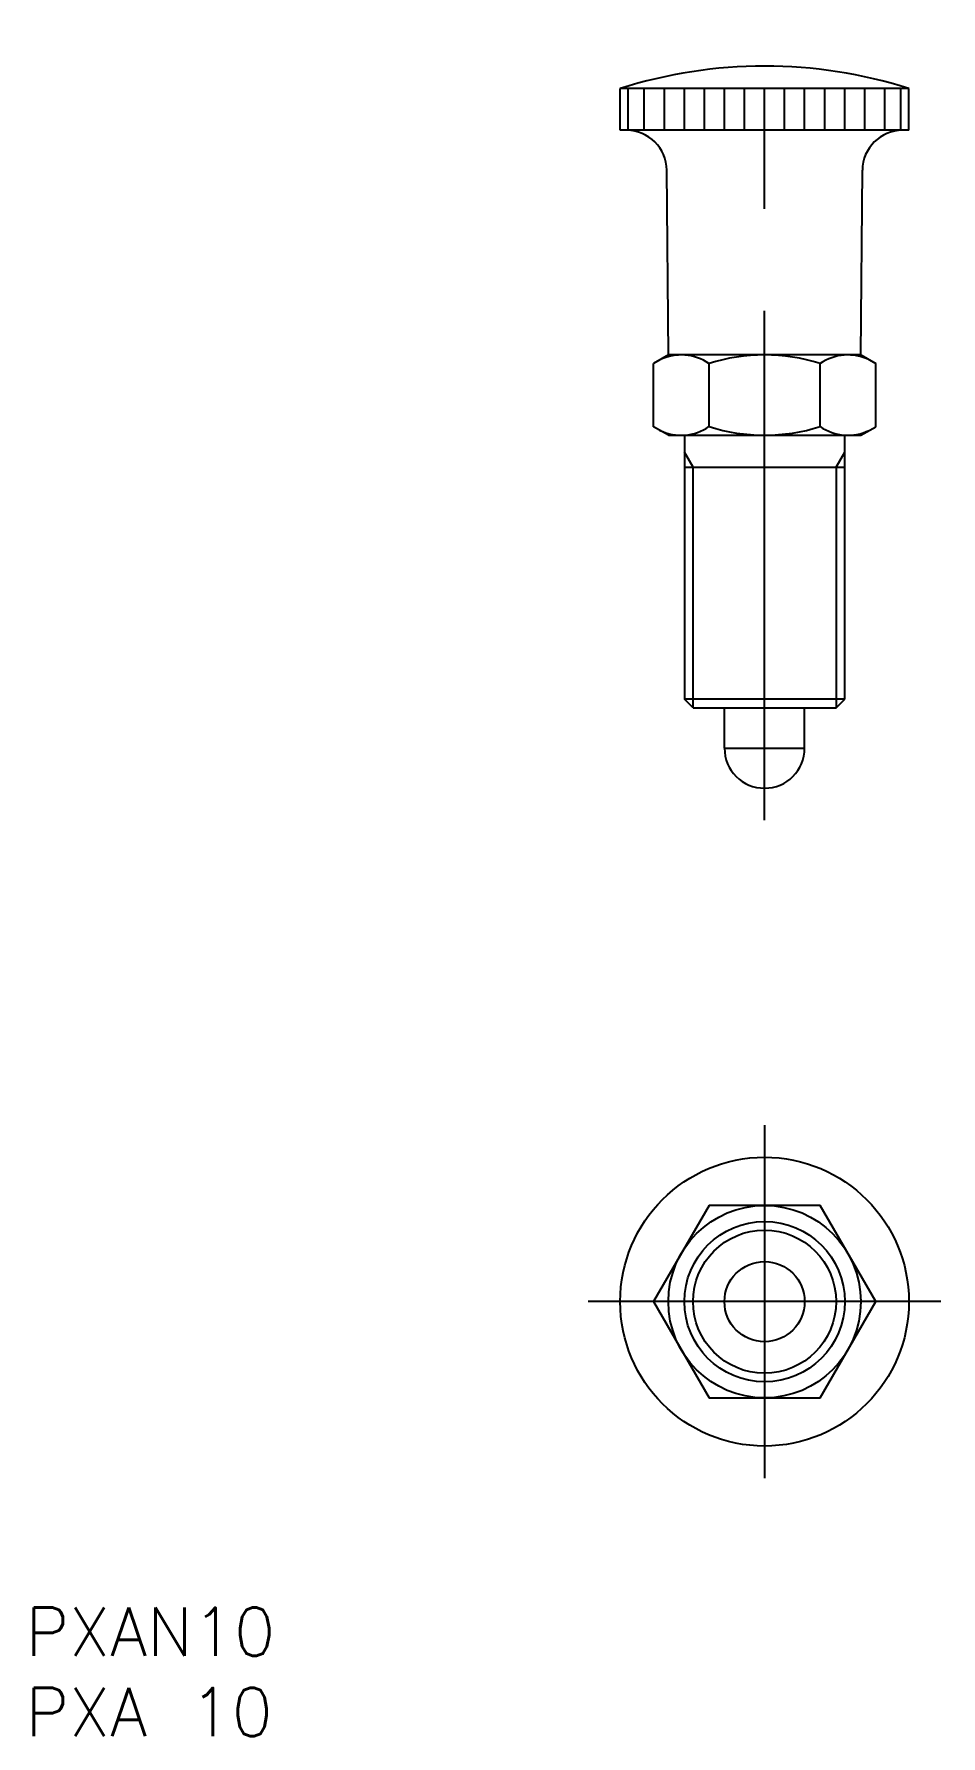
# Model space of a CAD drawing. Extents: x -46 to 11, y -27 to 79.
import ezdxf

# ---------------------------------------------------------------- set-up
doc = ezdxf.new("R2010")
doc.units = 0
doc.linetypes.add('CENTER', pattern=[50.8, 31.75, -6.35, 6.35, -6.35])
doc.layers.get('0').update_dxf_attribs({"linetype": 'CONTINUOUS'})
doc.layers.add('CENTER', color=1, linetype='CENTER')
doc.styles.get("Standard").update_dxf_attribs({"font": 'txt.shx', "height": 3, "bigfont": 'bigfont.shx'})

# ---------------------------------------------------------------- blocks, each defined once
blk = doc.blocks.new('*U2')
at = {"color": 7, "linetype": 'CONTINUOUS'}
blk.add_text('PXAN10', height=3, dxfattribs=at).set_placement((-46.07, -22.07))
blk = doc.blocks.new('*U3')
at = {"color": 7, "linetype": 'CONTINUOUS'}
blk.add_text('PXA 10', height=3, dxfattribs=at).set_placement((-46.07, -27.07))

msp = doc.modelspace()

# ---------------------------------------------------------------- linework, layer by layer
at = {"color": 7, "linetype": 'CONTINUOUS'}
for p, q in [((-9, 73), (-9, 75.6)), ((9, 75.6), (-9, 75.6)), ((-8.5, 73), (-8.5, 75.6)), ((-7.5, 73), (-7.5, 75.6)), ((-6.25, 73), (-6.25, 75.6)), ((-5, 73), (-5, 75.6)), ((-3.75, 73), (-3.75, 75.6)), ((-2.5, 73), (-2.5, 75.6)), ((-1.25, 73), (-1.25, 75.6)), ((0, 73), (0, 75.6)), ((1.25, 73), (1.25, 75.6)), ((2.5, 73), (2.5, 75.6)), ((3.75, 73), (3.75, 75.6)), ((5, 73), (5, 75.6)), ((6.25, 73), (6.25, 75.6)), ((7.5, 73), (7.5, 75.6)), ((8.5, 73), (8.5, 75.6)), ((9, 73), (9, 75.6)), ((9, 73), (-9, 73)), ((-6, 59), (-6.1, 70.52)), ((6, 59), (6.1, 70.52)), ((-6, 59), (-6.93, 58.46)), ((-6.93, 54.53), (-6.93, 58.46)), ((6, 59), (-6, 59)), ((-3.46, 54.53), (-3.46, 58.46)), ((3.46, 54.53), (3.46, 58.46)), ((6, 59), (6.93, 58.46)), ((6.93, 54.53), (6.93, 58.46)), ((-6, 54), (-6.93, 54.53)), ((6, 54), (6.93, 54.53)), ((-6, 54), (6, 54)), ((-5, 54), (-5, 37.54)), ((5, 37.54), (5, 54)), ((-5, 52), (5, 52)), ((-4.46, 37), (-5, 37.54)), ((5, 37.54), (-5, 37.54)), ((4.46, 37), (5, 37.54)), ((-4.46, 37), (4.46, 37)), ((-2.5, 34.5), (-2.5, 37)), ((2.5, 34.5), (2.5, 37)), ((-2.5, 34.5), (2.5, 34.5)), ((-3.46, 6), (-6.93, 0)), ((3.46, 6), (-3.46, 6)), ((6.93, 0), (3.46, 6)), ((-6.93, 0), (-3.46, -6)), ((3.46, -6), (6.93, 0)), ((-3.46, -6), (3.46, -6))]:
    msp.add_line(p, q, dxfattribs=at)
at = {"color": 3, "linetype": 'CONTINUOUS'}
for p, q in [((-4.46, 52), (-5, 52.94)), ((-4.46, 37), (-4.46, 52)), ((4.46, 52), (5, 52.94)), ((4.46, 52), (4.46, 37))]:
    msp.add_line(p, q, dxfattribs=at)
at = {"color": 7, "linetype": 'CONTINUOUS'}
for radius in [9, 6, 5, 2.5]:
    msp.add_circle((0, 0), radius, dxfattribs=at)
at = {"color": 3, "linetype": 'CONTINUOUS'}
msp.add_circle((0, 0), 4.46, dxfattribs=at)
at = {"color": 7, "linetype": 'CONTINUOUS'}
for centre, radius, start, end in [((0, 47.37), 29.63, 72.3164, 107.6836), ((-8.6, 70.5), 2.5, 0.5, 90), ((8.6, 70.5), 2.5, 90, 179.5), ((-5.2, 55.93), 3.07, 55.6158, 115.6158), ((0, 47.54), 11.46, 72.412, 107.588), ((5.2, 55.93), 3.07, 64.3842, 124.3842), ((-5.2, 57.07), 3.07, 244.3842, 304.3842), ((0, 65.46), 11.46, 252.412, 287.588), ((5.2, 57.07), 3.07, 235.6158, 295.6158), ((0, 34.5), 2.5, 180, 0)]:
    msp.add_arc(centre, radius, start, end, dxfattribs=at)
at = {"layer": 'CENTER', "color": 1, "linetype": 'CENTER'}
for p, q in [((0, 30), (0, 79)), ((0, 11), (0, -11)), ((11, 0), (-11, 0))]:
    msp.add_line(p, q, dxfattribs=at)

# ---------------------------------------------------------------- block references
at = {"color": 7, "linetype": 'CONTINUOUS'}
for name in ['*U2', '*U3']:
    msp.add_blockref(name, (0, 0), dxfattribs=at)

doc.saveas('drawing.dxf')
